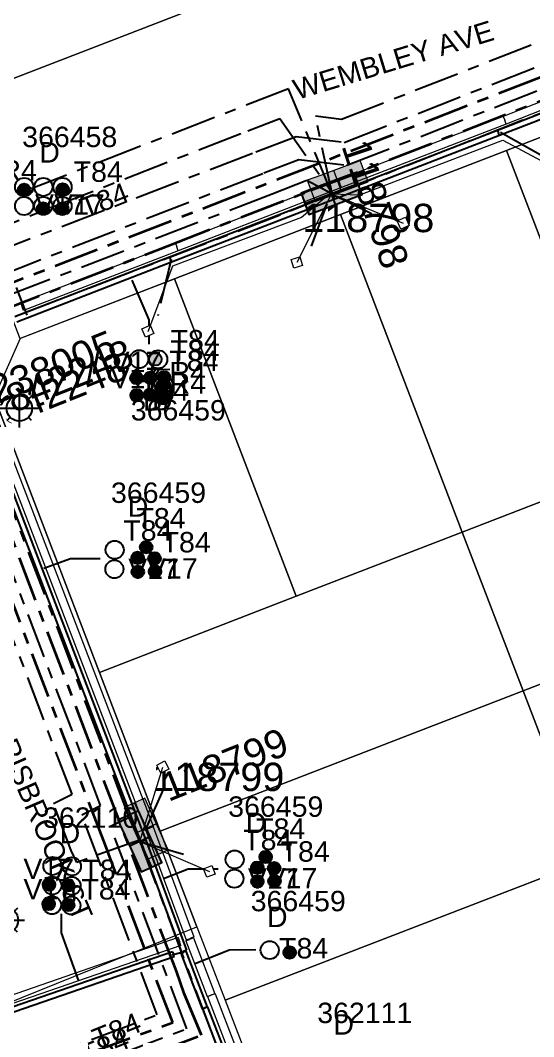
# Model space of a CAD drawing. Header units: metres. Extents: x 0 to 310918, y 0 to 6270107.
# Drawn here: x 310742.9 to 310788.2, y 6269713.9 to 6269803.5 of the extents above; entities that cross this region are included whole.
import ezdxf
from ezdxf.enums import TextEntityAlignment as Align

# ---------------------------------------------------------------- set-up
doc = ezdxf.new("R2010")
doc.units = ezdxf.units.M
for name, pattern in [('Cable Exist UG', [7, 4, -1, 1, -1]), ('DASHED', [19.05, 12.7, -6.35]), ('PHANTOMX2', [6.6, 3, -0.75, 0.2, -0.75, 0.2, -0.75, 0.2, -0.75])]:
    doc.linetypes.add(name, pattern=pattern)
doc.layers.get('0').update_dxf_attribs({"color": 6})
for name, color, linetype, lineweight in [('_User Miscellaneous1', 30, 'Continuous', 13), ('_User_HV_Exist', 1, 'Continuous', 35), ('_User_LV_Exist', 5, 'Continuous', 35), ('Cadastre Developer_SP_NEW', 92, 'Continuous', 15), ('Cadastre Land Parcels_SP_EXT', 118, 'Continuous', 15), ('Cadastre Roads_SP_EXT', 218, 'Continuous', 15), ('Mains_HV_EXT', 13, 'Continuous', 25), ('Mains_LV_EXT', 163, 'Continuous', 25), ('Mains_LV_SL_EXT', 135, 'Continuous', 25), ('Services_SP_EXT', 42, 'PHANTOMX2', 20)]:
    doc.layers.add(name, color=color, linetype=linetype, lineweight=lineweight)
doc.layers.add('_User Miscellaneous12', color=252, linetype='Continuous', lineweight=13, plot=False, transparency=0.75)
for name, color, linetype in [('Duct_SP_EXT', 30, 'Continuous'), ('SupportsUG_SP_LV_EXT', 7, 'Continuous'), ('SupportsUG_SP_LV_SL_EXT', 7, 'Continuous'), ('Trench_SP_EXT', 7, 'Continuous')]:
    doc.layers.add(name, color=color, linetype=linetype)
doc.layers.add('Features_HIDE', color=1, linetype='Continuous', plot=False)
doc.layers.add('UNKNOWN_FEATURES', color=1, linetype='DASHED', plot=False)
doc.styles.add('COLUMN_LABEL', font='arial.ttf', dxfattribs={"height": 2})
doc.styles.add('iecARIAL', font='arial.ttf', dxfattribs={"height": 2})
doc.styles.add('POLE_LABEL', font='arial.ttf', dxfattribs={"height": 2})
doc.styles.add('SL_LABEL', font='arial.ttf', dxfattribs={"height": 2})
doc.styles.get("Standard").update_dxf_attribs({"font": 'arial.ttf'})

# ---------------------------------------------------------------- blocks, each defined once
blk = doc.blocks.new('COLUMN_EXT')
blk.add_hatch(color=256).paths.add_polyline_path([(1.5, -1.5), (1.5, 1.5), (-1.5, 1.5), (-1.5, -1.5)])
blk.add_lwpolyline([(1.5, 1.5), (-1.5, 1.5), (-1.5, -1.5), (1.5, -1.5)], close=True)
at = {"flags": 9}
for tag, p in [('SUBURB', (-1.813, 1.8)), ('NOTES', (-1.813, 2)), ('STREETNAME', (-1.813, 1.6)), ('LOCATION', (-1.813, 1.4)), ('LEGEND', (-1.813, 1.2)), ('USAGE', (-1.813, 1)), ('STATE', (-1.813, 0.8)), ('COLUMN_TYPE', (-1.813, 0.4)), ('OWNED_BY', (-1.813, 0.6))]:
    blk.add_attdef(tag, text='', height=0.2, rotation=180, dxfattribs=at).set_placement(p, align=Align.MIDDLE_LEFT)
at = {"flags": 1}
blk.add_attdef('Z', (-1.813, 2.351), '', height=0.2, rotation=180, dxfattribs=at)
at = {"flags": 9}
for tag, style, p in [('STRUCTURE_PLANT_NUMBER', 'POLE_LABEL', (-1.813, -0.031)), ('STREET_CODE', 'COLUMN_LABEL', (-1.813, 0.2))]:
    blk.add_attdef(tag, text='', height=0.2, rotation=180, dxfattribs=dict(at, style=style)).set_placement(p, align=Align.MIDDLE_LEFT)
at = {"style": 'COLUMN_LABEL', "width": 0.9, "flags": 8}
blk.add_attdef('ASSET_NUM', text='', height=2, rotation=270, dxfattribs=at).set_placement((2, -4), align=Align.MIDDLE_LEFT)
blk = doc.blocks.new('PILLAR_EXT')
blk.add_hatch(color=256).paths.add_polyline_path([(-2.5, 1), (-2.5, -1), (2.5, -1), (2.5, 1)])
for p, q in [((0, 1), (0, -1)), ((-2.5, 0), (2.5, 0))]:
    blk.add_line(p, q)
at = {"ltscale": 10}
blk.add_line((2.5, 0), (-2.5, 0), dxfattribs=at)
blk.add_lwpolyline([(-2.5, -1), (-1.25, -1), (1.25, -1), (2.5, -1), (2.5, 1), (-2.5, 1)], close=True)
at = {"width": 0.9, "flags": 8}
blk.add_attdef('ASSET_NUM', text='', height=2, rotation=90, dxfattribs=at).set_placement((-2, 4), align=Align.MIDDLE_LEFT)
for tag, p, flags in [('OWNED_BY', (0, -0.2), 9), ('STATE', (0, -0.4), 9), ('SUPPORT_TYPE', (0, -0.6), 9), ('USAGE', (0, -0.8), 9), ('LEGEND', (0, -1), 9), ('STREETNAME', (0, -1.8), 9), ('LOCATION', (0, -1.2), 9), ('NOTES', (0, -1.4), 9), ('PARENT', (0, -1.6), 9), ('SUBURB', (0, -2), 1)]:
    blk.add_attdef(tag, p, '', height=0.2, dxfattribs=dict(flags=flags))
blk = doc.blocks.new('DUCT_EXT')
blk.add_circle((0, 0.8), 0.8)
at = {"flags": 1}
blk.add_attdef('Z', (0, 0), '', height=0.2, dxfattribs=at)
at = {"flags": 9}
for tag, p in [('DUCT_CODE', (0, 0)), ('XSECT_TYPE', (0, -0.2)), ('STATE', (0, -0.6)), ('FB_REFERENCE', (0, -0.4)), ('NOTES', (0, -0.8))]:
    blk.add_attdef(tag, text='', height=0.2, dxfattribs=at).set_placement(p, align=Align.MIDDLE_LEFT)
blk = doc.blocks.new('SL_LANTERN_EXT')
at = {"flags": 9}
for tag, p in [('LRATECODE', (-7.4, 0)), ('LOUTREACHVOCAB', (-7.2, 0)), ('LOUTREACH', (-7, 0)), ('LANTNUMBER', (-6.6, 0)), ('LNEW', (-6.4, 0)), ('LMASTVOCAB', (-6.2, 0)), ('LMAST', (-6, 0)), ('LLAMPVOCAB', (-5.8, 0)), ('LLAMP', (-5.6, 0)), ('LEXIST', (-5.4, 0)), ('LCHARGE3PERCENT', (-5.2, 0)), ('LCHARGE3', (-5, 0)), ('LCHARGE2PERCENT', (-4.8, 0)), ('LCHARGE2', (-4.6, 0)), ('LCHARGE1PERCENT', (-4.4, 0)), ('LCHARGE1', (-4.2, 0)), ('LCATEGORY', (-4, 0)), ('LBRACKETVOCAB', (-3.8, 0)), ('LBRACKET', (-3.6, 0)), ('LKINGHEIGHT', (-3.4, 0)), ('CREPLACE', (-3.2, 0)), ('CREMOVE', (-3, 0)), ('CNUMBER', (-2.8, 0)), ('CNEW', (-2.6, 0)), ('CEXIST', (-2.4, 0)), ('USAGE', (-2.2, 0)), ('STATE', (-2, 0)), ('OWNED_BY', (-1.8, 0)), ('ORIENTATION', (-1.6, 0)), ('OPERATING_VOLTAGE', (-1.4, 0)), ('NO_PHASES', (-1.2, 0)), ('LANTERN_TYPE', (-1, 0)), ('LANTERN_PURPOSE', (-0.8, 0)), ('CONTROL_TYPE', (-0.6, 0)), ('CONSTRUCTED_VOLTAGE', (-0.4, 0))]:
    blk.add_attdef(tag, text='', height=0.001, rotation=270, dxfattribs=at).set_placement(p, align=Align.MIDDLE_LEFT)
at = {"style": 'SL_LABEL', "flags": 9}
blk.add_attdef('STREET_CODE', text='', height=0.001, rotation=270, dxfattribs=at).set_placement((0.001, 0), align=Align.MIDDLE_LEFT)
at = {"flags": 1}
blk.add_attdef('Z', (0, 0), '', height=0.001, rotation=270, dxfattribs=at)
at = {"width": 0.9}
blk.add_attdef('LNUMBER', text='', height=1, dxfattribs=at).set_placement((7, -1), align=Align.MIDDLE_LEFT)
at = {"flags": 9}
for tag, p in [('LREMOVE', (0, -7.6)), ('LREPLACE', (0, -7.8)), ('LTYPE', (0, -8)), ('LTYPEVOCAB', (0, -8.2)), ('LEGEND', (0, -8.4)), ('SUBURB', (0, -8.6)), ('STREETNAME', (0, -8.8)), ('LOCATION', (0, -9)), ('NOTES', (0, -9.2)), ('MAINTAINED_BY', (0, -9.863))]:
    blk.add_attdef(tag, text='', height=0.001, dxfattribs=at).set_placement(p, align=Align.MIDDLE_LEFT)
blk.add_attdef('OPERATED_BY', (0, -9.607), '', height=0.001, dxfattribs=at)
at = {"layer": 'Features_HIDE', "width": 0.9}
blk.add_attdef('ASSET_NUM', text='', height=1, dxfattribs=at).set_placement((7, 1), align=Align.MIDDLE_LEFT)
at = {"transparency": 33554651}
blk.add_wipeout([(5.688, 0), (5.061, -1.061), (4, -1.688), (2.939, -1.061), (2.313, 0), (2.939, 1.061), (4, 1.687), (5.061, 1.061)], dxfattribs=at)
for p, q in [((2.939, 1.061), (3.205, 0.795)), ((4, 1.687), (4, 0)), ((5.061, 1.061), (4.795, 0.795)), ((0, 0), (4, 0)), ((2.939, -1.061), (3.205, -0.795)), ((4, 0), (5.688, 0)), ((4, 0), (4, -1.688)), ((5.061, -1.061), (4.795, -0.795))]:
    blk.add_line(p, q)
blk.add_circle((4, 0), 1.125)
blk = doc.blocks.new('CCP_EXT')
at = {"flags": 9}
for tag, p in [('STATE', (0, -1.8)), ('USAGE', (0, -1.2)), ('LEGEND', (0, -1.4)), ('LIFE_SUPPORT', (0, -1.6)), ('NOTES', (0, -2))]:
    blk.add_attdef(tag, text='', height=0.2, dxfattribs=at).set_placement(p, align=Align.MIDDLE_LEFT)
at = {"transparency": 33554651}
blk.add_wipeout([(0, 0.566), (0.566, 0), (0, -0.566), (-0.566, 0)], dxfattribs=at)
blk.add_lwpolyline([(-0.566, 0), (0, 0.566), (0.566, 0), (0, -0.566), (-0.566, 0)])
at = {"flags": 1}
blk.add_attdef('Z', (0, 0), '', height=0.2, dxfattribs=at)
at = {"flags": 9}
for tag, p in [('CCP_TYPE', (0, 0)), ('OPERATING_VOLTAGE', (0, -0.6)), ('ORIENTATION', (0, -0.8)), ('CONSTRUCTED_VOLTAGE', (0, -0.2)), ('NO_PHASES', (0, -0.4)), ('OWNED_BY', (0, -1))]:
    blk.add_attdef(tag, text='', height=0.2, dxfattribs=at).set_placement(p, align=Align.MIDDLE_LEFT)
blk = doc.blocks.new('CABLE_LARGE_EXT')
h = blk.add_hatch(color=256)
edge = h.paths.add_edge_path()
edge.add_arc((0, 0.55), 0.55, 0, 360)
blk.add_circle((0, 0.55), 0.55)
at = {"flags": 1}
blk.add_attdef('Z', (0, 0), '', height=0.2, dxfattribs=at)
at = {"flags": 9}
for tag, p in [('COND_CODE', (0, 0)), ('XSECT_SIZE', (0, -0.6)), ('STATE', (0, -0.4)), ('FB_REFERENCE', (0, -0.2)), ('NOTES', (0, -0.8))]:
    blk.add_attdef(tag, text='', height=0.2, dxfattribs=at).set_placement(p, align=Align.MIDDLE_LEFT)

msp = doc.modelspace()

# ---------------------------------------------------------------- linework, layer by layer
at = {"layer": '_User Miscellaneous1'}
for p, q in [((310798.578, 6269800.127), (310785.526, 6269795.02)), ((310798.842, 6269799.457), (310785.789, 6269794.349)), ((310785.528, 6269795.02), (310770.997, 6269789.417)), ((310785.787, 6269794.348), (310771.256, 6269788.745)), ((310785.526, 6269795.02), (310785.658, 6269794.684)), ((310785.528, 6269795.02), (310785.658, 6269794.684)), ((310785.789, 6269794.349), (310785.658, 6269794.684)), ((310785.787, 6269794.348), (310785.658, 6269794.684)), ((310770.997, 6269789.417), (310756.606, 6269783.854)), ((310770.997, 6269789.417), (310771.127, 6269789.081)), ((310770.997, 6269789.417), (310771.127, 6269789.081)), ((310771.257, 6269788.745), (310771.127, 6269789.081)), ((310771.256, 6269788.745), (310771.127, 6269789.081)), ((310756.606, 6269783.854), (310742.961, 6269778.581)), ((310756.606, 6269783.854), (310756.736, 6269783.519)), ((310756.606, 6269783.854), (310756.736, 6269783.519)), ((310756.865, 6269783.183), (310743.221, 6269777.909)), ((310756.865, 6269783.183), (310756.736, 6269783.519)), ((310756.865, 6269783.183), (310756.736, 6269783.519)), ((310742.961, 6269778.581), (310743.091, 6269778.245)), ((310743.221, 6269777.909), (310743.091, 6269778.245)), ((310753.971, 6269732.168), (310754.307, 6269732.297)), ((310753.971, 6269732.168), (310754.307, 6269732.297)), ((310753.971, 6269732.168), (310753.987, 6269732.127)), ((310753.987, 6269732.127), (310754.324, 6269732.253)), ((310753.987, 6269732.127), (310757.57, 6269722.41)), ((310754.643, 6269732.426), (310754.307, 6269732.297)), ((310754.643, 6269732.425), (310754.307, 6269732.297)), ((310754.661, 6269732.38), (310754.324, 6269732.253)), ((310754.643, 6269732.426), (310754.661, 6269732.38)), ((310754.661, 6269732.38), (310758.246, 6269722.659)), ((310758.246, 6269722.659), (310757.908, 6269722.535)), ((310756.863, 6269722.601), (310756.98, 6269722.261)), ((310757.098, 6269721.92), (310756.98, 6269722.261)), ((310757.526, 6269722.314), (310757.863, 6269722.443)), ((310757.526, 6269722.314), (310759.404, 6269717.398)), ((310757.57, 6269722.41), (310757.908, 6269722.535)), ((310758.199, 6269722.571), (310757.863, 6269722.443)), ((310758.199, 6269722.571), (310760.077, 6269717.655)), ((310759.404, 6269717.398), (310759.741, 6269717.527)), ((310759.441, 6269717.398), (310759.777, 6269717.527)), ((310759.441, 6269717.398), (310764.817, 6269703.398)), ((310760.077, 6269717.655), (310759.741, 6269717.527)), ((310760.113, 6269717.656), (310759.777, 6269717.527)), ((310760.113, 6269717.656), (310765.489, 6269703.657))]:
    msp.add_line(p, q, dxfattribs=at)
at = {"layer": '_User Miscellaneous12'}
msp.add_lwpolyline([(310770.365, 6269788.208), (310772.881, 6269788.1), (310785.495, 6269792.932), (310791.048, 6269789.962)], dxfattribs=at)
at = {"layer": 'Cadastre Developer_SP_NEW', "linetype": 'Continuous'}
for points in [[(310736.28, 6269796.035), (310759.987, 6269805.196), (310753.452, 6269822.227), (310724.923, 6269811.204), (310730.024, 6269797.909), (310735.19, 6269795.614), (310736.28, 6269796.035)], [(310813.925, 6269770.734), (310804.621, 6269795.006), (310799.456, 6269797.297), (310785.831, 6269792.033), (310796.567, 6269764.027), (310813.925, 6269770.734)], [(310819.292, 6269756.733), (310813.925, 6269770.734), (310796.567, 6269764.027), (310781.916, 6269758.364), (310787.283, 6269744.364), (310819.292, 6269756.733)], [(310825.014, 6269741.801), (310819.292, 6269756.733), (310787.283, 6269744.364), (310793.008, 6269729.437), (310825.014, 6269741.801)], [(310798.375, 6269715.427), (310793.008, 6269729.437), (310761.003, 6269717.074), (310766.37, 6269703.062), (310798.375, 6269715.427)]]:
    msp.add_lwpolyline(points, close=True, dxfattribs=at)
at = {"layer": 'Cadastre Land Parcels_SP_EXT', "linetype": 'Continuous'}
for points in [[(310736.28, 6269796.035), (310759.987, 6269805.196), (310753.452, 6269822.227), (310724.923, 6269811.204), (310730.024, 6269797.909), (310735.19, 6269795.614), (310736.28, 6269796.035)], [(310813.925, 6269770.734), (310804.621, 6269795.006), (310799.456, 6269797.297), (310785.831, 6269792.033), (310796.567, 6269764.027), (310813.925, 6269770.734)], [(310796.567, 6269764.027), (310785.831, 6269792.033), (310771.179, 6269786.371), (310781.916, 6269758.364), (310796.567, 6269764.027)], [(310781.916, 6269758.364), (310771.179, 6269786.371), (310756.528, 6269780.709), (310767.264, 6269752.704), (310781.916, 6269758.364)], [(310767.264, 6269752.704), (310756.528, 6269780.709), (310742.904, 6269775.444), (310740.602, 6269770.267), (310749.906, 6269745.996), (310767.264, 6269752.704)], [(310819.292, 6269756.733), (310813.925, 6269770.734), (310796.567, 6269764.027), (310781.916, 6269758.364), (310787.283, 6269744.364), (310819.292, 6269756.733)], [(310787.283, 6269744.364), (310781.916, 6269758.364), (310767.264, 6269752.704), (310749.906, 6269745.996), (310755.274, 6269731.994), (310787.283, 6269744.364)], [(310825.014, 6269741.801), (310819.292, 6269756.733), (310787.283, 6269744.364), (310793.008, 6269729.437), (310825.014, 6269741.801)], [(310793.008, 6269729.437), (310787.283, 6269744.364), (310755.274, 6269731.994), (310758.513, 6269723.56), (310761.003, 6269717.074), (310793.008, 6269729.437)], [(310798.375, 6269715.427), (310793.008, 6269729.437), (310761.003, 6269717.074), (310766.37, 6269703.062), (310798.375, 6269715.427)]]:
    msp.add_lwpolyline(points, close=True, dxfattribs=at)
at = {"layer": 'Duct_SP_EXT'}
for p, q in [((310798.078, 6269798.883), (310785.025, 6269793.775)), ((310798.253, 6269798.436), (310785.2, 6269793.328)), ((310785.026, 6269793.776), (310770.496, 6269788.172)), ((310785.025, 6269793.775), (310785.113, 6269793.552)), ((310785.026, 6269793.776), (310785.113, 6269793.552)), ((310785.2, 6269793.328), (310785.113, 6269793.552)), ((310785.199, 6269793.328), (310785.113, 6269793.552)), ((310785.199, 6269793.328), (310770.668, 6269787.725)), ((310770.496, 6269788.172), (310770.582, 6269787.948)), ((310770.496, 6269788.172), (310770.582, 6269787.948)), ((310770.669, 6269787.725), (310770.582, 6269787.948)), ((310770.668, 6269787.725), (310770.582, 6269787.948)), ((310756.104, 6269782.61), (310742.459, 6269777.336)), ((310756.104, 6269782.61), (310756.191, 6269782.386)), ((310756.104, 6269782.61), (310756.191, 6269782.386)), ((310756.277, 6269782.162), (310756.191, 6269782.386)), ((310756.277, 6269782.162), (310756.191, 6269782.386)), ((310753.538, 6269731.078), (310753.762, 6269731.164)), ((310753.538, 6269731.078), (310753.762, 6269731.164)), ((310753.538, 6269731.078), (310753.555, 6269731.036)), ((310753.555, 6269731.036), (310753.779, 6269731.121)), ((310753.555, 6269731.036), (310757.138, 6269721.319)), ((310753.987, 6269731.25), (310753.762, 6269731.164)), ((310753.987, 6269731.25), (310753.762, 6269731.164)), ((310754.004, 6269731.205), (310753.779, 6269731.121)), ((310753.987, 6269731.25), (310754.004, 6269731.205)), ((310754.004, 6269731.205), (310757.589, 6269721.485)), ((310756.357, 6269721.355), (310756.435, 6269721.128)), ((310756.514, 6269720.901), (310756.435, 6269721.128)), ((310757.094, 6269721.225), (310757.318, 6269721.31)), ((310757.094, 6269721.225), (310758.972, 6269716.309)), ((310757.138, 6269721.319), (310757.363, 6269721.402)), ((310757.542, 6269721.396), (310757.318, 6269721.31)), ((310757.589, 6269721.485), (310757.363, 6269721.402)), ((310757.542, 6269721.396), (310759.42, 6269716.48)), ((310758.972, 6269716.309), (310759.196, 6269716.394)), ((310759.008, 6269716.308), (310759.232, 6269716.394)), ((310759.42, 6269716.48), (310759.196, 6269716.394)), ((310759.456, 6269716.48), (310759.232, 6269716.394)), ((310759.456, 6269716.48), (310764.832, 6269702.481)), ((310759.008, 6269716.308), (310764.384, 6269702.309))]:
    msp.add_line(p, q, dxfattribs=at)
for points in [[(310754.304, 6269774.93), (310754.296, 6269777.095), (310752.784, 6269780.569)], [(310756.123, 6269772.7), (310754.853, 6269772.661), (310754.681, 6269772.419)], [(310749.976, 6269756.003), (310747.372, 6269756.008), (310745.009, 6269755.161)], [(310760.372, 6269728.651), (310757.74, 6269728.652), (310755.554, 6269727.797)], [(310746.532, 6269724.688), (310746.531, 6269723.015), (310748.031, 6269718.846)], [(310763.694, 6269721.529), (310761.369, 6269721.494), (310758.347, 6269720.283)]]:
    msp.add_lwpolyline(points, dxfattribs=at)
at = {"layer": 'Mains_LV_EXT', "linetype": 'Cable Exist UG'}
msp.add_lwpolyline([(310770.448, 6269788.168), (310766.581, 6269797.455), (310737.01, 6269785.97), (310734.969, 6269791.175), (310727.013, 6269794.752), (310726.097, 6269797.141), (310727.806, 6269798.492), (310717.217, 6269826.336)], dxfattribs=at)
at = {"layer": 'Mains_LV_SL_EXT', "linetype": 'Cable Exist UG'}
msp.add_lwpolyline([(310770.507, 6269788.144), (310798.65, 6269799.172)], dxfattribs=at)
at = {"layer": 'Trench_SP_EXT', "linetype": 'Cable Exist UG'}
for points in [[(310785.296, 6269793.623), (310789.278, 6269791.383)], [(310768.614, 6269783.572), (310770.322, 6269788.231), (310774.705, 6269786.055)], [(310756.241, 6269782.405), (310755.049, 6269777.425)], [(310755.539, 6269735.674), (310753.482, 6269731.088), (310757.957, 6269729.788)], [(310756.33, 6269721.092), (310757.371, 6269721.382)]]:
    msp.add_lwpolyline(points, dxfattribs=at)
at = {"layer": 'UNKNOWN_FEATURES'}
msp.add_lwpolyline([(310743.53, 6269777.493), (310742.583, 6269779.925)], dxfattribs=at)

# ---------------------------------------------------------------- block references
at = {"layer": 'Duct_SP_EXT'}
for name, p in [('DUCT_EXT', (310743.272, 6269787.999)), ('CABLE_LARGE_EXT', (310743.272, 6269787.999)), ('DUCT_EXT', (310744.965, 6269788.003)), ('DUCT_EXT', (310746.652, 6269788.005)), ('CABLE_LARGE_EXT', (310746.661, 6269788.032)), ('DUCT_EXT', (310743.267, 6269786.325)), ('DUCT_EXT', (310744.959, 6269786.332)), ('CABLE_LARGE_EXT', (310744.949, 6269786.356)), ('DUCT_EXT', (310746.649, 6269786.33)), ('CABLE_LARGE_EXT', (310746.629, 6269786.356)), ('DUCT_EXT', (310755.543, 6269770.616)), ('DUCT_EXT', (310755.547, 6269769.633)), ('CABLE_LARGE_EXT', (310755.467, 6269770.709)), ('CABLE_LARGE_EXT', (310755.48, 6269769.711)), ('DUCT_EXT', (310751.252, 6269755.997)), ('CABLE_LARGE_EXT', (310754.027, 6269756.489)), ('DUCT_EXT', (310751.234, 6269754.295)), ('CABLE_LARGE_EXT', (310753.282, 6269755.539)), ('CABLE_LARGE_EXT', (310754.768, 6269755.495)), ('CABLE_LARGE_EXT', (310753.295, 6269754.311)), ('CABLE_LARGE_EXT', (310754.806, 6269754.334)), ('DUCT_EXT', (310761.837, 6269728.686)), ('CABLE_LARGE_EXT', (310764.579, 6269729.161)), ('CABLE_LARGE_EXT', (310763.836, 6269728.223)), ('CABLE_LARGE_EXT', (310765.322, 6269728.183)), ('DUCT_EXT', (310761.813, 6269727)), ('CABLE_LARGE_EXT', (310763.846, 6269727)), ('CABLE_LARGE_EXT', (310765.359, 6269727.022)), ('CABLE_LARGE_EXT', (310745.46, 6269726.723)), ('CABLE_LARGE_EXT', (310747.156, 6269726.658)), ('CABLE_LARGE_EXT', (310745.434, 6269725.022)), ('CABLE_LARGE_EXT', (310747.156, 6269724.922)), ('DUCT_EXT', (310764.932, 6269720.7)), ('CABLE_LARGE_EXT', (310766.692, 6269720.738))]:
    msp.add_blockref(name, p, dxfattribs=at)
for name, p, rotation in [('DUCT_EXT', (310752.614, 6269773.619), 269.9999999999998), ('CABLE_LARGE_EXT', (310754.291, 6269773.603), 270.1072953310882), ('DUCT_EXT', (310754.291, 6269773.603), 269.9999999999998), ('CABLE_LARGE_EXT', (310752.626, 6269771.948), 269.9999999999998), ('CABLE_LARGE_EXT', (310753.841, 6269771.966), 269.9999999999998), ('CABLE_LARGE_EXT', (310755.052, 6269772.014), 269.9999999999998), ('CABLE_LARGE_EXT', (310752.646, 6269770.431), 269.9999999999998), ('CABLE_LARGE_EXT', (310753.801, 6269770.477), 269.9999999999998), ('DUCT_EXT', (310744.971, 6269728.93), 269.2926806302204), ('DUCT_EXT', (310746.683, 6269728.897), 269.2926806302204), ('DUCT_EXT', (310744.953, 6269727.202), 269.2926806302204), ('DUCT_EXT', (310746.655, 6269727.175), 269.2926806302204), ('DUCT_EXT', (310744.928, 6269725.476), 269.2926806302204), ('DUCT_EXT', (310746.636, 6269725.445), 269.2926806302204)]:
    msp.add_blockref(name, p, dxfattribs=dict(at, rotation=rotation))
at = {"layer": 'Features_HIDE'}
ref = msp.add_blockref('SL_LANTERN_EXT', (310737.619, 6269724.133), dxfattribs=at)
ref.add_attrib('ASSET_NUM', '238006', dxfattribs={"layer": '0', "height": 2.5, "rotation": 19.48887, "style": 'iecARIAL'}).set_placement((310739.119, 6269725.633), align=Align.MIDDLE_RIGHT)
at = {"layer": 'SupportsUG_SP_LV_EXT'}
ref = msp.add_blockref('PILLAR_EXT', (310770.383, 6269788.194), dxfattribs=dict(at, rotation=200.4610337802574))
ref.add_attrib('ASSET_NUM', '118798', dxfattribs={"layer": '0', "height": 2.5, "style": 'iecARIAL'}).set_placement((310767.798, 6269786.067), align=Align.MIDDLE_LEFT)
ref = msp.add_blockref('PILLAR_EXT', (310753.482, 6269731.088), dxfattribs=dict(at, rotation=294.2977808045656))
ref.add_attrib('ASSET_NUM', '118799', dxfattribs={"layer": '0', "height": 2.5, "style": 'iecARIAL'}).set_placement((310754.57, 6269736.778), align=Align.MIDDLE_LEFT)
at = {"layer": 'SupportsUG_SP_LV_SL_EXT'}
ref = msp.add_blockref('COLUMN_EXT', (310738.844, 6269769.281), dxfattribs=dict(at, rotation=295.3827618134389))
ref.add_attrib('ASSET_NUM', '842248', dxfattribs={"layer": '0', "height": 2.5, "rotation": 21.66727, "style": 'COLUMN_LABEL'}).set_placement((310740.844, 6269770.031), align=Align.TOP_LEFT)

# ---------------------------------------------------------------- texts
at = {"layer": '_User_LV_Exist'}
msp.add_text('WEMBLEY AVE', height=1.8, rotation=16.91923, dxfattribs=at).set_placement((310767.343, 6269796.467))
at = {"layer": 'Cadastre Roads_SP_EXT'}
msp.add_text('WEMBLEY AVE', height=1.8, rotation=16.91923, dxfattribs=at).set_placement((310767.343, 6269796.467))
at = {"layer": 'Duct_SP_EXT'}
for s, p in [('366458', (310743.096, 6269792.32)), ('D', (310744.605, 6269790.957)), ('R4', (310741.181, 6269789.369)), ('T84', (310747.634, 6269789.252)), ('V17', (310744.228, 6269786.356)), ('V17', (310745.907, 6269786.356)), ('T84', (310756.187, 6269774.385)), ('T84', (310756.174, 6269773.482)), ('T84', (310756.081, 6269772.572)), ('R4', (310756.088, 6269771.571)), ('R4', (310756.1, 6269770.575)), ('T84', (310753.48, 6269769.967)), ('B', (310753.761, 6269769.075)), ('D', (310754.557, 6269769.094)), ('366459', (310752.676, 6269768.209)), ('366459', (310750.927, 6269760.939)), ('D', (310752.407, 6269759.719)), ('T84', (310753.173, 6269758.683)), ('T84', (310752.017, 6269757.603)), ('T84', (310755.391, 6269756.575)), ('V17', (310752.455, 6269754.225)), ('V17', (310754.102, 6269754.256)), ('366459', (310761.271, 6269733.256)), ('362110', (310744.939, 6269732.284)), ('D', (310762.824, 6269731.823)), ('D', (310746.403, 6269730.917)), ('T84', (310763.734, 6269731.311)), ('T84', (310762.595, 6269730.309)), ('T84', (310765.892, 6269729.3)), ('V17', (310743.208, 6269727.759)), ('T84', (310748.401, 6269727.683)), ('V17', (310763.007, 6269726.91)), ('V17', (310764.654, 6269726.944)), ('T84', (310748.322, 6269725.959)), ('366459', (310763.251, 6269724.926)), ('D', (310764.69, 6269723.53)), ('T84', (310765.756, 6269720.764)), ('362111', (310769.125, 6269715.063)), ('D', (310770.546, 6269714.045))]:
    msp.add_text(s, height=1.8, dxfattribs=at).set_placement(p)
at = {"layer": 'Mains_LV_EXT'}
for rotation, p in [(21.33975, (310748.646, 6269785.999)), (22.12132, (310749.754, 6269712.751)), (22.12132, (310748.705, 6269711.318))]:
    msp.add_text('T84', height=1.8, rotation=rotation, dxfattribs=at).set_placement(p)

# ---------------------------------------------------------------- next in the draw order: linework, layer by layer
at = {"layer": '_User Miscellaneous1'}
for p, q in [((310756.863, 6269722.601), (310741.956, 6269717.45)), ((310757.098, 6269721.92), (310742.191, 6269716.77))]:
    msp.add_line(p, q, dxfattribs=at)
at = {"layer": 'Duct_SP_EXT'}
for p, q in [((310756.357, 6269721.355), (310741.451, 6269716.204)), ((310756.514, 6269720.901), (310741.607, 6269715.75))]:
    msp.add_line(p, q, dxfattribs=at)

# ---------------------------------------------------------------- next in the draw order: block references
at = {"layer": 'Features_HIDE'}
ref = msp.add_blockref('SL_LANTERN_EXT', (310738.844, 6269769.281), dxfattribs=at)
ref.add_attrib('ASSET_NUM', '238005', dxfattribs={"layer": '0', "height": 2.5, "rotation": 21.66727, "style": 'iecARIAL'}).set_placement((310740.344, 6269770.781), align=Align.MIDDLE_LEFT)
at = {"layer": 'Services_SP_EXT'}
for p, rotation in [((310776.708, 6269785.621), 158.4610339358778), ((310767.313, 6269782.135), 62.46103382602802), ((310754.193, 6269776.098), 68.82426049296186), ((310755.505, 6269737.643), 252.2977807353802), ((310759.606, 6269728.437), 156.2977807731179)]:
    msp.add_blockref('CCP_EXT', p, dxfattribs=dict(at, rotation=rotation))

# ---------------------------------------------------------------- next in the draw order: texts
at = {"layer": '_User_LV_Exist'}
msp.add_text('CARISBROOK ST', height=1.8, rotation=293.34602, dxfattribs=at).set_placement((310739.527, 6269742.875))
at = {"layer": 'Cadastre Roads_SP_EXT'}
msp.add_text('CARISBROOK ST', height=1.8, rotation=293.34602, dxfattribs=at).set_placement((310739.527, 6269742.875))
at = {"layer": 'Duct_SP_EXT'}
msp.add_text('V17', height=1.8, dxfattribs=at).set_placement((310743.208, 6269725.977))

# ---------------------------------------------------------------- next in the draw order: linework, layer by layer
at = {"layer": '_User Miscellaneous1'}
for p, q in [((310771.257, 6269788.745), (310756.865, 6269783.183)), ((310739.375, 6269770.281), (310753.971, 6269732.168)), ((310740.048, 6269770.538), (310754.643, 6269732.425))]:
    msp.add_line(p, q, dxfattribs=at)
at = {"layer": '_User Miscellaneous12'}
for points in [[(310770.305, 6269788.241), (310767.727, 6269786.103), (310756.369, 6269781.82), (310754.168, 6269776.037)], [(310770.383, 6269788.194), (310767.313, 6269782.135)], [(310770.383, 6269788.194), (310776.708, 6269785.621)], [(310753.482, 6269731.088), (310755.505, 6269737.643)], [(310753.482, 6269731.088), (310759.607, 6269728.437)]]:
    msp.add_lwpolyline(points, dxfattribs=at)
at = {"layer": '_User_HV_Exist', "linetype": 'Cable Exist UG'}
for points in [[(310738.783, 6269778.043), (310739.468, 6269779.299), (310739.468, 6269779.299), (310797.152, 6269801.741), (310797.931, 6269802.028), (310799.738, 6269802.775), (310799.738, 6269802.775), (310808.577, 6269798.605), (310818.116, 6269773.416), (310819.707, 6269769.394), (310811.779, 6269766.397), (310811.338, 6269766.257)], [(310675.709, 6269682.229), (310677.121, 6269682.717), (310677.121, 6269682.717), (310681.079, 6269684.306), (310702.683, 6269693.043), (310704.678, 6269693.782), (310714.511, 6269697.429), (310716.619, 6269698.217), (310738.598, 6269706.477), (310741.731, 6269707.559), (310758.9, 6269713.989), (310757.38, 6269717.662), (310756.698, 6269719.64), (310737.423, 6269770.4), (310740.102, 6269776.473), (310740.863, 6269777.746), (310755.892, 6269783.591), (310798.519, 6269800.154), (310799.714, 6269800.543), (310806.925, 6269797.25), (310817.065, 6269770.886), (310810.714, 6269768.23), (310811.306, 6269766.335)], [(310669.926, 6269694.804), (310671.579, 6269692.939), (310675.081, 6269684.006), (310675.081, 6269684.006), (310701.975, 6269694.916), (310703.117, 6269695.369), (310703.117, 6269695.369), (310737.532, 6269708.223), (310740.019, 6269709.168), (310740.019, 6269709.168), (310742.274, 6269709.926), (310756.373, 6269715.122), (310756.373, 6269715.122), (310750.408, 6269730.799), (310735.253, 6269770.503), (310737.528, 6269775.474)]]:
    msp.add_lwpolyline(points, dxfattribs=at)
at = {"layer": 'Cadastre Developer_SP_NEW', "linetype": 'Continuous'}
for points in [[(310796.567, 6269764.027), (310785.831, 6269792.033), (310771.179, 6269786.371), (310781.916, 6269758.364), (310796.567, 6269764.027)], [(310781.916, 6269758.364), (310771.179, 6269786.371), (310756.528, 6269780.709), (310767.264, 6269752.704), (310781.916, 6269758.364)], [(310767.264, 6269752.704), (310756.528, 6269780.709), (310742.904, 6269775.444), (310740.602, 6269770.267), (310749.906, 6269745.996), (310767.264, 6269752.704)], [(310787.283, 6269744.364), (310781.916, 6269758.364), (310767.264, 6269752.704), (310749.906, 6269745.996), (310755.274, 6269731.994), (310787.283, 6269744.364)], [(310793.008, 6269729.437), (310787.283, 6269744.364), (310755.274, 6269731.994), (310758.513, 6269723.56), (310761.003, 6269717.074), (310793.008, 6269729.437)]]:
    msp.add_lwpolyline(points, close=True, dxfattribs=at)
at = {"layer": 'Cadastre Roads_SP_EXT', "linetype": 'Continuous'}
for points in [[(310756.528, 6269780.709), (310771.179, 6269786.371), (310785.831, 6269792.033), (310799.456, 6269797.297), (310791.826, 6269817.5), (310775.877, 6269811.337), (310759.987, 6269805.196), (310736.28, 6269796.035), (310735.19, 6269795.614), (310742.903, 6269775.444), (310756.528, 6269780.709)], [(310758.513, 6269723.56), (310755.274, 6269731.994), (310749.906, 6269745.996), (310740.602, 6269770.267), (310720.541, 6269762.217), (310738.461, 6269715.465), (310758.513, 6269723.56)]]:
    msp.add_lwpolyline(points, close=True, dxfattribs=at)
at = {"layer": 'Duct_SP_EXT'}
for p, q in [((310770.496, 6269788.172), (310756.104, 6269782.61)), ((310770.669, 6269787.725), (310756.277, 6269782.162)), ((310756.277, 6269782.162), (310742.632, 6269776.888)), ((310739.391, 6269769.363), (310753.987, 6269731.25)), ((310738.943, 6269769.191), (310753.538, 6269731.078))]:
    msp.add_line(p, q, dxfattribs=at)
at = {"layer": 'Mains_HV_EXT', "linetype": 'Cable Exist UG'}
for points in [[(310738.783, 6269778.043), (310739.468, 6269779.299), (310739.468, 6269779.299), (310797.152, 6269801.741), (310797.931, 6269802.028), (310799.738, 6269802.775), (310799.738, 6269802.775), (310808.577, 6269798.605), (310818.116, 6269773.416), (310819.707, 6269769.394), (310811.779, 6269766.397), (310811.338, 6269766.257)], [(310675.709, 6269682.229), (310677.121, 6269682.717), (310677.121, 6269682.717), (310681.079, 6269684.306), (310702.683, 6269693.043), (310704.678, 6269693.782), (310714.511, 6269697.429), (310716.619, 6269698.217), (310738.598, 6269706.477), (310741.731, 6269707.559), (310758.9, 6269713.989), (310757.38, 6269717.662), (310756.698, 6269719.64), (310737.423, 6269770.4), (310740.102, 6269776.473), (310740.863, 6269777.746), (310755.892, 6269783.591), (310798.519, 6269800.154), (310799.714, 6269800.543), (310806.925, 6269797.25), (310817.065, 6269770.886), (310810.714, 6269768.23), (310811.306, 6269766.335)], [(310669.926, 6269694.804), (310671.579, 6269692.939), (310675.081, 6269684.006), (310675.081, 6269684.006), (310701.975, 6269694.916), (310703.117, 6269695.369), (310703.117, 6269695.369), (310737.532, 6269708.223), (310740.019, 6269709.168), (310740.019, 6269709.168), (310742.274, 6269709.926), (310756.373, 6269715.122), (310756.373, 6269715.122), (310750.408, 6269730.799), (310735.253, 6269770.503), (310737.528, 6269775.474)]]:
    msp.add_lwpolyline(points, dxfattribs=at)
at = {"layer": 'Mains_LV_EXT', "linetype": 'Cable Exist UG'}
for points in [[(310770.413, 6269788.351), (310768.959, 6269795.062), (310768.959, 6269795.062), (310771.253, 6269794.772), (310794.622, 6269803.947), (310801.523, 6269806.695), (310804.213, 6269801.75), (310809.361, 6269799.44), (310820.884, 6269769.359), (310813.281, 6269766.22), (310811.359, 6269766.241)], [(310733.152, 6269735.584), (310735.702, 6269734.509), (310735.702, 6269734.509), (310739.289, 6269725.22), (310740.072, 6269723.282), (310738.308, 6269722.38), (310738.308, 6269722.38), (310740.634, 6269716.411), (310742.666, 6269711.158), (310742.666, 6269711.158), (310755.008, 6269715.803), (310748.368, 6269733.436), (310750.012, 6269734.262), (310738.477, 6269764.619), (310736.131, 6269763.7), (310734.855, 6269768.46), (310734.141, 6269770.306), (310737.065, 6269776.945), (310735.984, 6269779.824), (310740.068, 6269782.815), (310763.704, 6269791.895), (310767.274, 6269793.266), (310771.498, 6269792.738), (310795.358, 6269802.103)], [(310738.617, 6269707.449), (310757.609, 6269714.565), (310757.609, 6269714.565), (310750.883, 6269732.43), (310752.534, 6269733.232), (310752.534, 6269733.232), (310739.535, 6269767.483), (310737.489, 6269766.69), (310736.747, 6269769.138), (310736.747, 6269769.138), (310736.299, 6269770.294), (310739.226, 6269776.934), (310738.399, 6269779.121), (310741.003, 6269780.949), (310741.003, 6269780.949), (310764.419, 6269790.036), (310767.507, 6269791.233), (310771.738, 6269790.713), (310771.738, 6269790.713), (310796.094, 6269800.26)], [(310753.528, 6269731.237), (310747.912, 6269729.23), (310747.43, 6269730.277), (310747.43, 6269730.277), (310745.856, 6269734.422), (310747.496, 6269735.255), (310737.414, 6269761.775), (310734.838, 6269760.978), (310732.959, 6269767.791), (310731.982, 6269770.317), (310734.906, 6269776.965), (310733.572, 6269780.552), (310739.104, 6269784.433), (310762.988, 6269793.756), (310765.812, 6269794.835), (310770.581, 6269788.114)], [(310753.482, 6269731.088), (310759.257, 6269715.648), (310759.257, 6269715.648), (310763.438, 6269704.604), (310761.822, 6269703.726), (310762.214, 6269702.213), (310762.214, 6269702.213), (310767.34, 6269688.864), (310769.606, 6269688.542)]]:
    msp.add_lwpolyline(points, dxfattribs=at)
at = {"layer": 'Mains_LV_SL_EXT', "linetype": 'Cable Exist UG'}
for points in [[(310770.405, 6269788.186), (310768.205, 6269789.387), (310768.205, 6269789.387), (310765.134, 6269788.177), (310741.733, 6269779.167), (310735.741, 6269794.448)], [(310770.448, 6269788.168), (310765.85, 6269786.316), (310765.85, 6269786.316), (310742.168, 6269777.256), (310741.059, 6269776.206), (310741.059, 6269776.206), (310738.451, 6269770.291), (310738.916, 6269769.092)]]:
    msp.add_lwpolyline(points, dxfattribs=at)

# ---------------------------------------------------------------- next in the draw order: block references
at = {"layer": '_User Miscellaneous1'}
ref = msp.add_blockref('PILLAR_EXT', (310770.928, 6269789.327), dxfattribs=dict(at, rotation=200.4610337802574))
ref.add_attrib('ASSET_NUM', '118798', dxfattribs={"layer": '0', "height": 2.5, "rotation": 288.35314, "style": 'iecARIAL'}).set_placement((310772.428, 6269792.827), align=Align.MIDDLE_LEFT)
ref = msp.add_blockref('COLUMN_EXT', (310739.388, 6269770.413), dxfattribs=dict(at, rotation=295.3827618134389))
ref.add_attrib('ASSET_NUM', '842248', dxfattribs={"layer": '0', "height": 2.5, "rotation": 21.66727, "style": 'COLUMN_LABEL'}).set_placement((310741.388, 6269771.163), align=Align.TOP_LEFT)
ref = msp.add_blockref('PILLAR_EXT', (310754.026, 6269732.22), dxfattribs=dict(at, rotation=294.2977808045656))
ref.add_attrib('ASSET_NUM', '118799', dxfattribs={"layer": '0', "height": 2.5, "rotation": 21.62483, "style": 'iecARIAL'}).set_placement((310755.526, 6269735.72), align=Align.MIDDLE_LEFT)

# ---------------------------------------------------------------- next in the draw order: texts
at = {"layer": 'Duct_SP_EXT'}
for p in [(310750.896, 6269772.479), (310750.897, 6269771.055)]:
    msp.add_text('V17', height=1.8, dxfattribs=at).set_placement(p)

doc.saveas('drawing.dxf')
